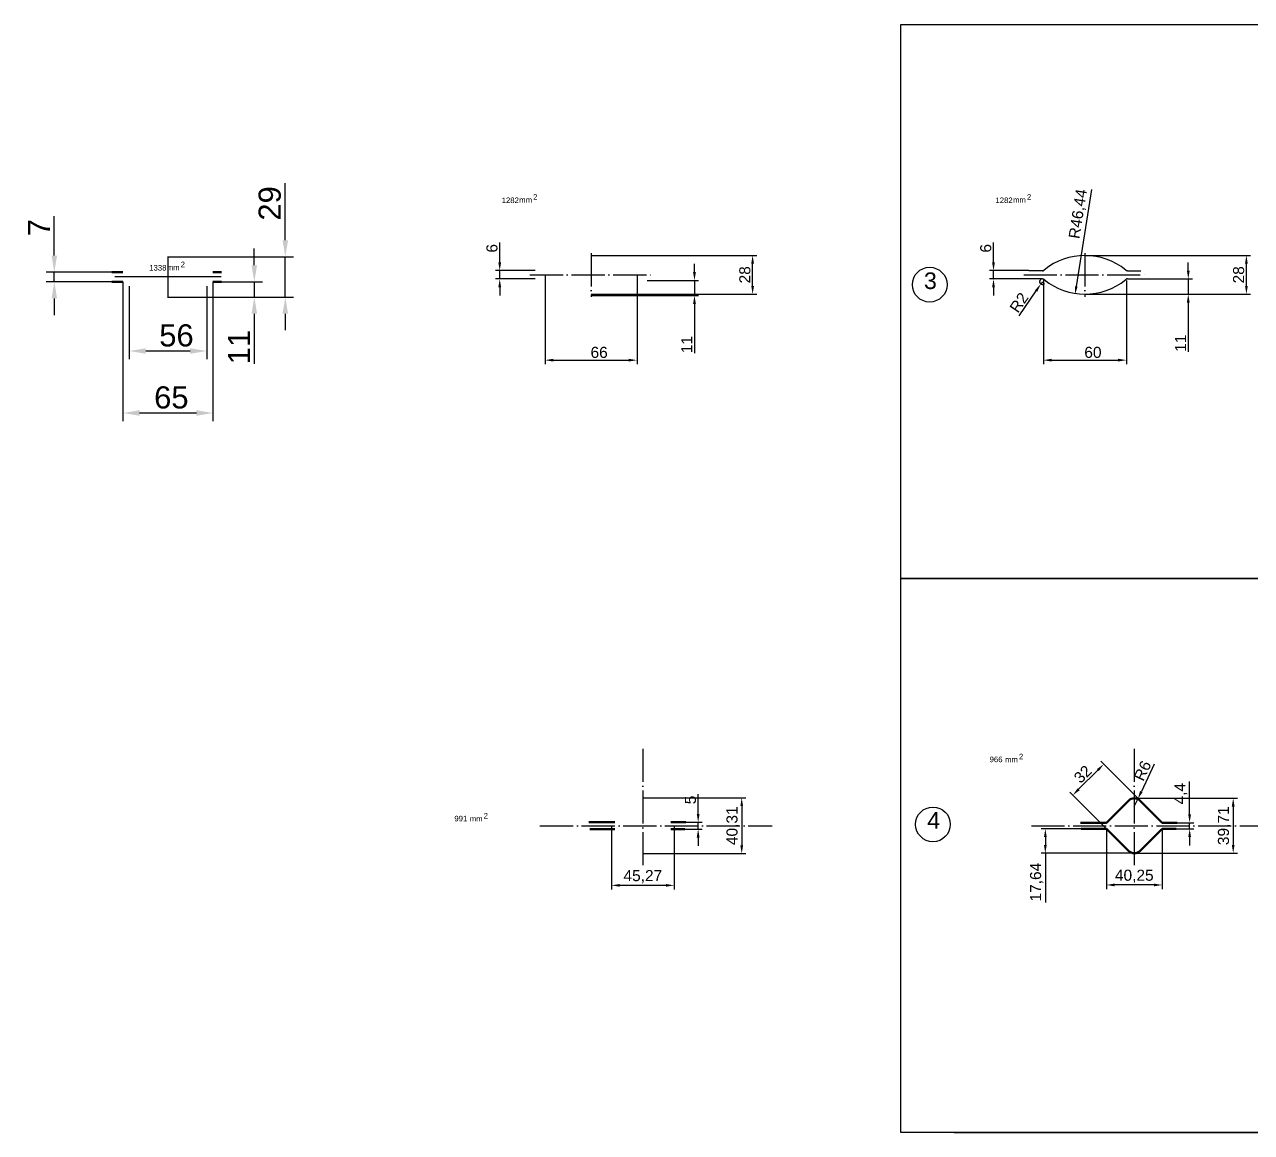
# Model space of a CAD drawing. Header units: millimetres. Extents: x 6647 to 33601, y -1887 to 8501.
# Drawn here: x 31455 to 32341, y 6901 to 7701 of the extents above; entities that cross this region are included whole.
import ezdxf

# ---------------------------------------------------------------- set-up
doc = ezdxf.new("R2010")
doc.units = ezdxf.units.MM
doc.linetypes.add('ACAD_ISO04W100', pattern=[30, 24, -3, 0, -3])
for name, color, linetype, lineweight in [('контурная', 7, 'Continuous', 50), ('осевые', 4, 'ACAD_ISO04W100', 25), ('размерные', 220, 'Continuous', 25), ('тонкая', 7, 'Continuous', 25), ('тонкий', 7, 'Continuous', 20)]:
    doc.layers.add(name, color=color, linetype=linetype, lineweight=lineweight)
doc.layers.add('осевая', color=4, linetype='Continuous')
doc.styles.add('s1v4', font='ARIAL.TTF', dxfattribs={"height": 4})
doc.styles.get("Standard").update_dxf_attribs({"font": 'ARIAL.TTF'})
doc.dimstyles.new('s2v4', dxfattribs={"dimtxt": 8, "dimasz": 6, "dimexe": 3, "dimexo": 0, "dimgap": 1.5, "dimtad": 1, "dimtxsty": 'Standard', "dimcen": 2.5, "dimadec": 0, "dimazin": 0, "dimtfac": 1, "dimtmove": 0, "dimatfit": 3, "dimfxl": 1, "dimarcsym": 0})
doc.dimstyles.new('s4v4', dxfattribs={"dimtxt": 16, "dimasz": 12, "dimexe": 6, "dimexo": 0, "dimgap": 3, "dimtad": 1, "dimtxsty": 'Standard', "dimcen": 2.5, "dimadec": 0, "dimazin": 0, "dimtfac": 1, "dimtmove": 0, "dimatfit": 3, "dimfxl": 1, "dimarcsym": 0})

# ---------------------------------------------------------------- blocks, each defined once
blk = doc.blocks.new('*D100')
at = {"layer": 'Defpoints', "color": 0, "transparency": 16777216}
for p in [(31558.58, 7533.34), (31643.33, 7533.34), (31558.58, 7504.34)]:
    blk.add_point(p, dxfattribs=at)
at = {"layer": 'размерные', "color": 0, "lineweight": -2, "transparency": 16777216}
for p, q in [((31643.33, 7545.34), (31643.33, 7586.57)), ((31558.58, 7533.34), (31649.33, 7533.34)), ((31643.33, 7504.34), (31643.33, 7533.34)), ((31558.58, 7504.34), (31649.33, 7504.34)), ((31643.33, 7492.34), (31643.33, 7480.34))]:
    blk.add_line(p, q, dxfattribs=at)
at = {"layer": 'размерные', "color": 0, "transparency": 16777216}
for points in [[(31641.33, 7545.34), (31645.33, 7545.34), (31643.33, 7533.34)], [(31641.33, 7492.34), (31645.33, 7492.34), (31643.33, 7504.34)]]:
    blk.add_solid(points, dxfattribs=at)
at = {"layer": 'размерные', "color": 0, "transparency": 16777216, "insert": (31632.16, 7571.95), "char_height": 16, "attachment_point": 5, "rotation": 90}
blk.add_mtext('29', dxfattribs=at)
blk = doc.blocks.new('*D180')
at = {"layer": 'Defpoints', "color": 0, "transparency": 16777216}
for p in [(31526.08, 7515.34), (31591.08, 7515.34), (31526.08, 7420.61)]:
    blk.add_point(p, dxfattribs=at)
at = {"layer": 'размерные', "color": 0, "lineweight": -2, "transparency": 16777216}
for p, q in [((31526.08, 7515.34), (31526.08, 7414.61)), ((31591.08, 7515.34), (31591.08, 7414.61)), ((31579.08, 7420.61), (31538.08, 7420.61))]:
    blk.add_line(p, q, dxfattribs=at)
at = {"layer": 'размерные', "color": 0, "transparency": 16777216}
for points in [[(31538.08, 7422.61), (31538.08, 7418.61), (31526.08, 7420.61)], [(31579.08, 7422.61), (31579.08, 7418.61), (31591.08, 7420.61)]]:
    blk.add_solid(points, dxfattribs=at)
at = {"layer": 'размерные', "color": 0, "transparency": 16777216, "insert": (31561.02, 7431.78), "char_height": 16, "attachment_point": 5}
blk.add_mtext('65', dxfattribs=at)
blk = doc.blocks.new('*D181')
at = {"layer": 'Defpoints', "color": 0, "transparency": 16777216}
for p in [(31597.25, 7515.34), (31597.25, 7504.34), (31620.95, 7504.34)]:
    blk.add_point(p, dxfattribs=at)
at = {"layer": 'размерные', "color": 0, "lineweight": -2, "transparency": 16777216}
for p, q in [((31620.95, 7527.34), (31620.95, 7539.34)), ((31597.25, 7515.34), (31626.95, 7515.34)), ((31620.95, 7515.34), (31620.95, 7504.34)), ((31597.25, 7504.34), (31626.95, 7504.34)), ((31620.95, 7492.34), (31620.95, 7456.02))]:
    blk.add_line(p, q, dxfattribs=at)
at = {"layer": 'размерные', "color": 0, "transparency": 16777216}
for points in [[(31618.95, 7527.34), (31622.95, 7527.34), (31620.95, 7515.34)], [(31618.95, 7492.34), (31622.95, 7492.34), (31620.95, 7504.34)]]:
    blk.add_solid(points, dxfattribs=at)
at = {"layer": 'размерные', "color": 0, "transparency": 16777216, "insert": (31609.91, 7468.18), "char_height": 16, "attachment_point": 5, "rotation": 90}
blk.add_mtext('11', dxfattribs=at)
blk = doc.blocks.new('*D182')
at = {"layer": 'Defpoints', "color": 0, "transparency": 16777216}
for p in [(31530.58, 7512.25), (31586.58, 7512.25), (31530.58, 7465.39)]:
    blk.add_point(p, dxfattribs=at)
at = {"layer": 'размерные', "color": 0, "lineweight": -2, "transparency": 16777216}
for p, q in [((31530.58, 7512.25), (31530.58, 7459.39)), ((31586.58, 7512.25), (31586.58, 7459.39)), ((31574.58, 7465.39), (31542.58, 7465.39))]:
    blk.add_line(p, q, dxfattribs=at)
at = {"layer": 'размерные', "color": 0, "transparency": 16777216}
for points in [[(31542.58, 7467.39), (31542.58, 7463.39), (31530.58, 7465.39)], [(31574.58, 7467.39), (31574.58, 7463.39), (31586.58, 7465.39)]]:
    blk.add_solid(points, dxfattribs=at)
at = {"layer": 'размерные', "color": 0, "transparency": 16777216, "insert": (31564.7, 7476.56), "char_height": 16, "attachment_point": 5}
blk.add_mtext('56', dxfattribs=at)
blk = doc.blocks.new('*D183')
at = {"layer": 'Defpoints', "color": 0, "transparency": 16777216}
for p in [(31476.47, 7522.34), (31517.91, 7522.34), (31517.91, 7515.34)]:
    blk.add_point(p, dxfattribs=at)
at = {"layer": 'размерные', "color": 0, "lineweight": -2, "transparency": 16777216}
for p, q in [((31476.47, 7534.34), (31476.47, 7562.7)), ((31517.91, 7522.34), (31470.47, 7522.34)), ((31517.91, 7515.34), (31470.47, 7515.34)), ((31476.47, 7515.34), (31476.47, 7522.34)), ((31476.47, 7503.34), (31476.47, 7491.34))]:
    blk.add_line(p, q, dxfattribs=at)
at = {"layer": 'размерные', "color": 0, "transparency": 16777216}
for points in [[(31474.47, 7534.34), (31478.47, 7534.34), (31476.47, 7522.34)], [(31474.47, 7503.34), (31478.47, 7503.34), (31476.47, 7515.34)]]:
    blk.add_solid(points, dxfattribs=at)
at = {"layer": 'размерные', "color": 0, "transparency": 16777216, "insert": (31465.47, 7554.52), "char_height": 16, "attachment_point": 5, "rotation": 90}
blk.add_mtext('7', dxfattribs=at)
blk = doc.blocks.new('*D186')
at = {"layer": 'Defpoints', "color": 0, "transparency": 16777216}
for p in [(31928.88, 7125.07), (31928.88, 7120.07), (31941.54, 7125.07)]:
    blk.add_point(p, dxfattribs=at)
at = {"layer": 'тонкая', "color": 0, "lineweight": -2, "transparency": 16777216}
for p, q in [((31941.54, 7131.07), (31941.54, 7145.37)), ((31928.88, 7125.07), (31944.54, 7125.07)), ((31928.88, 7120.07), (31944.54, 7120.07)), ((31941.54, 7120.07), (31941.54, 7125.07)), ((31941.54, 7114.07), (31941.54, 7108.07))]:
    blk.add_line(p, q, dxfattribs=at)
at = {"layer": 'тонкая', "color": 0, "transparency": 16777216}
for points in [[(31940.54, 7131.07), (31942.54, 7131.07), (31941.54, 7125.07)], [(31940.54, 7114.07), (31942.54, 7114.07), (31941.54, 7120.07)]]:
    blk.add_solid(points, dxfattribs=at)
at = {"layer": 'тонкая', "color": 0, "transparency": 16777216, "insert": (31935.98, 7141.22), "char_height": 8, "attachment_point": 5, "rotation": 90}
blk.add_mtext('5', dxfattribs=at)
blk = doc.blocks.new('*D101')
at = {"layer": 'Defpoints', "color": 0, "transparency": 16777216}
for p in [(31901.58, 7142.74), (31901.58, 7102.43), (31973.01, 7102.43)]:
    blk.add_point(p, dxfattribs=at)
at = {"layer": 'тонкая', "color": 0, "lineweight": -2, "transparency": 16777216}
for p, q in [((31901.58, 7142.74), (31976.01, 7142.74)), ((31973.01, 7136.74), (31973.01, 7108.43)), ((31901.58, 7102.43), (31976.01, 7102.43))]:
    blk.add_line(p, q, dxfattribs=at)
at = {"layer": 'тонкая', "color": 0, "transparency": 16777216}
for points in [[(31972.01, 7136.74), (31974.01, 7136.74), (31973.01, 7142.74)], [(31972.01, 7108.43), (31974.01, 7108.43), (31973.01, 7102.43)]]:
    blk.add_solid(points, dxfattribs=at)
at = {"layer": 'тонкая', "color": 0, "transparency": 16777216, "insert": (31966.71, 7122.58), "char_height": 8, "attachment_point": 5, "rotation": 90}
blk.add_mtext('40,31', dxfattribs=at)
blk = doc.blocks.new('*D102')
at = {"layer": 'Defpoints', "color": 0, "transparency": 16777216}
for p in [(31878.95, 7122.57), (31924.22, 7122.58), (31878.95, 7079.53)]:
    blk.add_point(p, dxfattribs=at)
at = {"layer": 'тонкая', "color": 0, "lineweight": -2, "transparency": 16777216}
for p, q in [((31878.95, 7122.57), (31878.95, 7076.53)), ((31924.22, 7122.58), (31924.22, 7076.53)), ((31918.22, 7079.53), (31884.95, 7079.53))]:
    blk.add_line(p, q, dxfattribs=at)
at = {"layer": 'тонкая', "color": 0, "transparency": 16777216}
for points in [[(31884.95, 7080.53), (31884.95, 7078.53), (31878.95, 7079.53)], [(31918.22, 7080.53), (31918.22, 7078.53), (31924.22, 7079.53)]]:
    blk.add_solid(points, dxfattribs=at)
at = {"layer": 'тонкая', "color": 0, "transparency": 16777216, "insert": (31901.58, 7085.83), "char_height": 8, "attachment_point": 5}
blk.add_mtext('45,27', dxfattribs=at)
blk = doc.blocks.new('*D187')
at = {"layer": 'Defpoints', "color": 0, "transparency": 16777216}
for p in [(32283.87, 7124.77), (32283.87, 7120.37), (32296.54, 7124.77)]:
    blk.add_point(p, dxfattribs=at)
at = {"layer": 'тонкая', "color": 0, "lineweight": -2, "transparency": 16777216}
for p, q in [((32296.54, 7130.77), (32296.54, 7154.62)), ((32283.87, 7124.77), (32299.54, 7124.77)), ((32283.87, 7120.37), (32299.54, 7120.37)), ((32296.54, 7120.37), (32296.54, 7124.77)), ((32296.54, 7114.37), (32296.54, 7108.37))]:
    blk.add_line(p, q, dxfattribs=at)
at = {"layer": 'тонкая', "color": 0, "transparency": 16777216}
for points in [[(32295.54, 7130.77), (32297.54, 7130.77), (32296.54, 7124.77)], [(32295.54, 7114.37), (32297.54, 7114.37), (32296.54, 7120.37)]]:
    blk.add_solid(points, dxfattribs=at)
at = {"layer": 'тонкая', "color": 0, "transparency": 16777216, "insert": (32290.25, 7145.7), "char_height": 8, "attachment_point": 5, "rotation": 90}
blk.add_mtext('4,4', dxfattribs=at)
blk = doc.blocks.new('*D103')
at = {"layer": 'Defpoints', "color": 0, "transparency": 16777216}
for p in [(32256.57, 7142.44), (32256.57, 7102.73), (32328.01, 7102.73)]:
    blk.add_point(p, dxfattribs=at)
at = {"layer": 'тонкая', "color": 0, "lineweight": -2, "transparency": 16777216}
for p, q in [((32256.57, 7142.44), (32331.01, 7142.44)), ((32328.01, 7136.44), (32328.01, 7108.73)), ((32256.57, 7102.73), (32331.01, 7102.73))]:
    blk.add_line(p, q, dxfattribs=at)
at = {"layer": 'тонкая', "color": 0, "transparency": 16777216}
for points in [[(32327.01, 7136.44), (32329.01, 7136.44), (32328.01, 7142.44)], [(32327.01, 7108.73), (32329.01, 7108.73), (32328.01, 7102.73)]]:
    blk.add_solid(points, dxfattribs=at)
at = {"layer": 'тонкая', "color": 0, "transparency": 16777216, "insert": (32321.7, 7122.58), "char_height": 8, "attachment_point": 5, "rotation": 90}
blk.add_mtext('39,71', dxfattribs=at)
blk = doc.blocks.new('*D188')
at = {"layer": 'Defpoints', "color": 0, "transparency": 16777216}
for p in [(32234.49, 7167.01), (32258.78, 7142.71), (32236.44, 7120.37)]:
    blk.add_point(p, dxfattribs=at)
at = {"layer": 'тонкая', "color": 0, "lineweight": -2, "transparency": 16777216}
for p, q in [((32216.39, 7148.91), (32230.24, 7162.77)), ((32258.78, 7142.71), (32232.36, 7169.13)), ((32236.44, 7120.37), (32210.02, 7146.79))]:
    blk.add_line(p, q, dxfattribs=at)
at = {"layer": 'тонкая', "color": 0, "transparency": 16777216}
for points in [[(32229.54, 7163.47), (32230.95, 7162.06), (32234.49, 7167.01)], [(32215.68, 7149.62), (32217.1, 7148.2), (32212.15, 7144.67)]]:
    blk.add_solid(points, dxfattribs=at)
at = {"layer": 'тонкая', "color": 0, "transparency": 16777216, "insert": (32219.36, 7159.79), "char_height": 8, "attachment_point": 5, "rotation": 45}
blk.add_mtext('32', dxfattribs=at)
blk = doc.blocks.new('*D189')
at = {"layer": 'Defpoints', "color": 0, "transparency": 16777216}
for p in [(32236.44, 7120.37), (32276.7, 7120.37), (32236.44, 7079.83)]:
    blk.add_point(p, dxfattribs=at)
at = {"layer": 'тонкая', "color": 0, "lineweight": -2, "transparency": 16777216}
for p, q in [((32236.44, 7120.37), (32236.44, 7076.83)), ((32276.7, 7120.37), (32276.7, 7076.83)), ((32270.7, 7079.83), (32242.44, 7079.83))]:
    blk.add_line(p, q, dxfattribs=at)
at = {"layer": 'тонкая', "color": 0, "transparency": 16777216}
for points in [[(32242.44, 7080.83), (32242.44, 7078.83), (32236.44, 7079.83)], [(32270.7, 7080.83), (32270.7, 7078.83), (32276.7, 7079.83)]]:
    blk.add_solid(points, dxfattribs=at)
at = {"layer": 'тонкая', "color": 0, "transparency": 16777216, "insert": (32256.57, 7086.13), "char_height": 8, "attachment_point": 5}
blk.add_mtext('40,25', dxfattribs=at)
blk = doc.blocks.new('*D190')
at = {"layer": 'Defpoints', "color": 0, "transparency": 16777216}
for p in [(32256.57, 7136.44), (32259.12, 7141.87)]:
    blk.add_point(p, dxfattribs=at)
at = {"layer": 'тонкая', "color": 0, "lineweight": -2, "transparency": 16777216}
for p, q in [((32270.97, 7167.12), (32261.67, 7147.3)), ((32256.57, 7136.44), (32259.12, 7141.87))]:
    blk.add_line(p, q, dxfattribs=at)
at = {"layer": 'тонкая', "color": 0, "transparency": 16777216}
blk.add_solid([(32260.76, 7147.73), (32262.57, 7146.88), (32259.12, 7141.87)], dxfattribs=at)
at = {"layer": 'тонкая', "color": 0, "transparency": 16777216, "insert": (32262.54, 7162.3), "char_height": 8, "attachment_point": 5, "rotation": 64.86307}
blk.add_mtext('R6', dxfattribs=at)
blk = doc.blocks.new('*D191')
at = {"layer": 'Defpoints', "color": 0, "transparency": 16777216}
for p in [(32192.32, 7120.37), (32218.28, 7120.37), (32256.57, 7102.73)]:
    blk.add_point(p, dxfattribs=at)
at = {"layer": 'тонкая', "color": 0, "lineweight": -2, "transparency": 16777216}
for p, q in [((32218.28, 7120.37), (32189.32, 7120.37)), ((32192.32, 7114.37), (32192.32, 7108.73)), ((32256.57, 7102.73), (32189.32, 7102.73)), ((32192.32, 7102.73), (32192.32, 7067.26))]:
    blk.add_line(p, q, dxfattribs=at)
at = {"layer": 'тонкая', "color": 0, "transparency": 16777216}
for points in [[(32191.32, 7114.37), (32193.32, 7114.37), (32192.32, 7120.37)], [(32191.32, 7108.73), (32193.32, 7108.73), (32192.32, 7102.73)]]:
    blk.add_solid(points, dxfattribs=at)
at = {"layer": 'тонкая', "color": 0, "transparency": 16777216, "insert": (32186.01, 7081.87), "char_height": 8, "attachment_point": 5, "rotation": 90}
blk.add_mtext('17,64', dxfattribs=at)
blk = doc.blocks.new('*D115')
at = {"layer": 'Defpoints', "color": 0, "transparency": 16777216}
for p in [(32220.89, 7551.85), (32213.71, 7505.96)]:
    blk.add_point(p, dxfattribs=at)
at = {"layer": 'тонкая', "color": 0, "lineweight": -2, "transparency": 16777216}
blk.add_line((32225.6, 7581.92), (32214.64, 7511.89), dxfattribs=at)
at = {"layer": 'тонкая', "color": 0, "transparency": 16777216}
blk.add_solid([(32213.65, 7512.05), (32215.63, 7511.74), (32213.71, 7505.96)], dxfattribs=at)
at = {"layer": 'тонкая', "color": 0, "transparency": 16777216, "insert": (32216.46, 7564.31), "char_height": 8, "attachment_point": 5, "rotation": 81.10602}
blk.add_mtext('R46,44', dxfattribs=at)
blk = doc.blocks.new('*D212')
at = {"layer": 'Defpoints', "color": 0, "transparency": 16777216}
for p in [(32154.88, 7523.4), (32180.49, 7523.4), (32180.49, 7517.4)]:
    blk.add_point(p, dxfattribs=at)
at = {"layer": 'тонкая', "color": 0, "lineweight": -2, "transparency": 16777216}
for p, q in [((32154.88, 7529.4), (32154.88, 7543.68)), ((32180.49, 7523.4), (32151.88, 7523.4)), ((32180.49, 7517.4), (32151.88, 7517.4)), ((32154.88, 7517.4), (32154.88, 7523.4)), ((32154.88, 7511.4), (32154.88, 7505.4))]:
    blk.add_line(p, q, dxfattribs=at)
at = {"layer": 'тонкая', "color": 0, "transparency": 16777216}
for points in [[(32153.88, 7529.4), (32155.88, 7529.4), (32154.88, 7523.4)], [(32153.88, 7511.4), (32155.88, 7511.4), (32154.88, 7517.4)]]:
    blk.add_solid(points, dxfattribs=at)
at = {"layer": 'тонкая', "color": 0, "transparency": 16777216, "insert": (32149.3, 7539.54), "char_height": 8, "attachment_point": 5, "rotation": 90}
blk.add_mtext('6', dxfattribs=at)
blk = doc.blocks.new('*D213')
at = {"layer": 'Defpoints', "color": 0, "transparency": 16777216}
for p in [(32190.89, 7517.4), (32250.91, 7516.41), (32250.91, 7458.78)]:
    blk.add_point(p, dxfattribs=at)
at = {"layer": 'тонкая', "color": 0, "lineweight": -2, "transparency": 16777216}
for p, q in [((32190.89, 7517.4), (32190.89, 7455.78)), ((32250.91, 7516.41), (32250.91, 7455.78)), ((32196.89, 7458.78), (32244.91, 7458.78))]:
    blk.add_line(p, q, dxfattribs=at)
at = {"layer": 'тонкая', "color": 0, "transparency": 16777216}
for points in [[(32196.89, 7459.78), (32196.89, 7457.78), (32190.89, 7458.78)], [(32244.91, 7459.78), (32244.91, 7457.78), (32250.91, 7458.78)]]:
    blk.add_solid(points, dxfattribs=at)
at = {"layer": 'тонкая', "color": 0, "transparency": 16777216, "insert": (32226.7, 7464.36), "char_height": 8, "attachment_point": 5}
blk.add_mtext('60', dxfattribs=at)
blk = doc.blocks.new('*D214')
at = {"layer": 'Defpoints', "color": 0, "transparency": 16777216}
for p in [(32261.3, 7517.41), (32220.89, 7506.41), (32295.56, 7506.41)]:
    blk.add_point(p, dxfattribs=at)
at = {"layer": 'тонкая', "color": 0, "lineweight": -2, "transparency": 16777216}
for p, q in [((32295.56, 7523.41), (32295.56, 7529.41)), ((32261.3, 7517.41), (32298.56, 7517.41)), ((32295.56, 7517.41), (32295.56, 7506.41)), ((32220.89, 7506.41), (32298.56, 7506.41)), ((32295.56, 7500.41), (32295.56, 7464.89))]:
    blk.add_line(p, q, dxfattribs=at)
at = {"layer": 'тонкая', "color": 0, "transparency": 16777216}
for points in [[(32294.56, 7523.41), (32296.56, 7523.41), (32295.56, 7517.41)], [(32294.56, 7500.41), (32296.56, 7500.41), (32295.56, 7506.41)]]:
    blk.add_solid(points, dxfattribs=at)
at = {"layer": 'тонкая', "color": 0, "transparency": 16777216, "insert": (32290.04, 7470.97), "char_height": 8, "attachment_point": 5, "rotation": 90}
blk.add_mtext('11', dxfattribs=at)
blk = doc.blocks.new('*D215')
at = {"layer": 'Defpoints', "color": 0, "transparency": 16777216}
for p in [(32220.9, 7534.38), (32337.55, 7534.38), (32256.27, 7506.41)]:
    blk.add_point(p, dxfattribs=at)
at = {"layer": 'тонкая', "color": 0, "lineweight": -2, "transparency": 16777216}
for p, q in [((32220.9, 7534.38), (32340.55, 7534.38)), ((32337.55, 7512.41), (32337.55, 7528.38)), ((32256.27, 7506.41), (32340.55, 7506.41))]:
    blk.add_line(p, q, dxfattribs=at)
at = {"layer": 'тонкая', "color": 0, "transparency": 16777216}
for points in [[(32336.55, 7528.38), (32338.55, 7528.38), (32337.55, 7534.38)], [(32336.55, 7512.41), (32338.55, 7512.41), (32337.55, 7506.41)]]:
    blk.add_solid(points, dxfattribs=at)
at = {"layer": 'тонкая', "color": 0, "transparency": 16777216, "insert": (32331.97, 7520.4), "char_height": 8, "attachment_point": 5, "rotation": 90}
blk.add_mtext('28', dxfattribs=at)
blk = doc.blocks.new('*D216')
at = {"layer": 'Defpoints', "color": 0, "transparency": 16777216}
for p in [(32190.17, 7515.4), (32189.04, 7513.74)]:
    blk.add_point(p, dxfattribs=at)
at = {"layer": 'тонкая', "color": 0, "lineweight": -2, "transparency": 16777216}
for p, q in [((32190.17, 7515.4), (32189.04, 7513.74)), ((32173.39, 7490.74), (32185.67, 7508.78))]:
    blk.add_line(p, q, dxfattribs=at)
blk.add_arc((32190.17, 7515.4), 2, 90, 321.70395, dxfattribs=at)
at = {"layer": 'тонкая', "color": 0, "transparency": 16777216}
blk.add_solid([(32184.84, 7509.34), (32186.5, 7508.22), (32189.04, 7513.74)], dxfattribs=at)
at = {"layer": 'тонкая', "color": 0, "transparency": 16777216, "insert": (32173.28, 7500.39), "char_height": 8, "attachment_point": 5, "rotation": 55.76028}
blk.add_mtext('R2', dxfattribs=at)
blk = doc.blocks.new('*D119')
at = {"layer": 'Defpoints', "color": 0, "transparency": 16777216}
for p in [(31798.2, 7523.4), (31823.81, 7523.4), (31823.81, 7517.4)]:
    blk.add_point(p, dxfattribs=at)
at = {"layer": 'тонкая', "color": 0, "lineweight": -2, "transparency": 16777216}
for p, q in [((31798.2, 7529.4), (31798.2, 7543.68)), ((31823.81, 7523.4), (31795.2, 7523.4)), ((31823.81, 7517.4), (31795.2, 7517.4)), ((31798.2, 7517.4), (31798.2, 7523.4)), ((31798.2, 7511.4), (31798.2, 7505.4))]:
    blk.add_line(p, q, dxfattribs=at)
at = {"layer": 'тонкая', "color": 0, "transparency": 16777216}
for points in [[(31797.2, 7529.4), (31799.2, 7529.4), (31798.2, 7523.4)], [(31797.2, 7511.4), (31799.2, 7511.4), (31798.2, 7517.4)]]:
    blk.add_solid(points, dxfattribs=at)
at = {"layer": 'тонкая', "color": 0, "transparency": 16777216, "insert": (31792.62, 7539.54), "char_height": 8, "attachment_point": 5, "rotation": 90}
blk.add_mtext('6', dxfattribs=at)
blk = doc.blocks.new('*D120')
at = {"layer": 'Defpoints', "color": 0, "transparency": 16777216}
for p in [(31831, 7520.4), (31897.44, 7520.4), (31897.44, 7458.77)]:
    blk.add_point(p, dxfattribs=at)
at = {"layer": 'тонкая', "color": 0, "lineweight": -2, "transparency": 16777216}
for p, q in [((31831, 7520.4), (31831, 7455.77)), ((31897.44, 7520.4), (31897.44, 7455.77)), ((31837, 7458.77), (31891.44, 7458.77))]:
    blk.add_line(p, q, dxfattribs=at)
at = {"layer": 'тонкая', "color": 0, "transparency": 16777216}
for points in [[(31837, 7459.77), (31837, 7457.77), (31831, 7458.77)], [(31891.44, 7459.77), (31891.44, 7457.77), (31897.44, 7458.77)]]:
    blk.add_solid(points, dxfattribs=at)
at = {"layer": 'тонкая', "color": 0, "transparency": 16777216, "insert": (31870.02, 7464.35), "char_height": 8, "attachment_point": 5}
blk.add_mtext('66', dxfattribs=at)
blk = doc.blocks.new('*D121')
at = {"layer": 'Defpoints', "color": 0, "transparency": 16777216}
for p in [(31904.62, 7516.41), (31864.22, 7505.41), (31938.88, 7505.41)]:
    blk.add_point(p, dxfattribs=at)
at = {"layer": 'тонкая', "color": 0, "lineweight": -2, "transparency": 16777216}
for p, q in [((31938.88, 7522.41), (31938.88, 7528.41)), ((31904.62, 7516.41), (31941.88, 7516.41)), ((31938.88, 7516.41), (31938.88, 7505.41)), ((31864.22, 7505.41), (31941.88, 7505.41)), ((31938.88, 7499.41), (31938.88, 7463.89))]:
    blk.add_line(p, q, dxfattribs=at)
at = {"layer": 'тонкая', "color": 0, "transparency": 16777216}
for points in [[(31937.88, 7522.41), (31939.88, 7522.41), (31938.88, 7516.41)], [(31937.88, 7499.41), (31939.88, 7499.41), (31938.88, 7505.41)]]:
    blk.add_solid(points, dxfattribs=at)
at = {"layer": 'тонкая', "color": 0, "transparency": 16777216, "insert": (31933.36, 7469.97), "char_height": 8, "attachment_point": 5, "rotation": 90}
blk.add_mtext('11', dxfattribs=at)
blk = doc.blocks.new('*D122')
at = {"layer": 'Defpoints', "color": 0, "transparency": 16777216}
for p in [(31864.22, 7534.38), (31980.88, 7534.38), (31864.22, 7506.41)]:
    blk.add_point(p, dxfattribs=at)
at = {"layer": 'тонкая', "color": 0, "lineweight": -2, "transparency": 16777216}
for p, q in [((31864.22, 7534.38), (31983.88, 7534.38)), ((31980.88, 7512.41), (31980.88, 7528.38)), ((31864.22, 7506.41), (31983.88, 7506.41))]:
    blk.add_line(p, q, dxfattribs=at)
at = {"layer": 'тонкая', "color": 0, "transparency": 16777216}
for points in [[(31979.88, 7528.38), (31981.88, 7528.38), (31980.88, 7534.38)], [(31979.88, 7512.41), (31981.88, 7512.41), (31980.88, 7506.41)]]:
    blk.add_solid(points, dxfattribs=at)
at = {"layer": 'тонкая', "color": 0, "transparency": 16777216, "insert": (31975.29, 7520.4), "char_height": 8, "attachment_point": 5, "rotation": 90}
blk.add_mtext('28', dxfattribs=at)

msp = doc.modelspace()

# ---------------------------------------------------------------- linework, layer by layer
at = {"color": 2}
for points in [[(32087.9041, 7301.1184), (32087.9041, 7701.1184), (33122.1703, 7701.1184), (33122.1703, 7301.1184), (32087.9041, 7301.1184), (32087.9041, 7701.1184)], [(32087.9041, 6901.1184), (32087.9041, 7301.1184), (33122.1703, 7301.1184), (33122.1703, 6901.1184), (32087.9041, 6901.1184), (32087.9041, 7301.1184)], [(32126.4165, 6901.1184), (33160.6827, 6901.1184)], [(32126.4165, 6901.1184), (33160.6827, 6901.1184)], [(32126.4165, 6901.1184), (33160.6827, 6901.1184)], [(32126.4165, 6901.1184), (33160.6827, 6901.1184)], [(32126.4165, 6901.1184), (33160.6827, 6901.1184)], [(32126.4165, 6901.1184), (33160.6827, 6901.1184)], [(32126.4165, 6901.1184), (33160.6827, 6901.1184)]]:
    msp.add_lwpolyline(points, dxfattribs=at)
at = {"layer": 'контурная'}
for p, q in [((31526.0804, 7522.3423), (31517.9096, 7522.3423)), ((31526.0804, 7515.3423), (31517.9096, 7515.3423)), ((31591.0804, 7522.3423), (31597.2474, 7522.3423)), ((31591.0804, 7515.3423), (31597.2474, 7515.3423)), ((32236.4161, 7124.7707), (32252.3268, 7140.6814)), ((32276.7228, 7124.7707), (32260.8121, 7140.6814)), ((31881.4235, 7125.0707), (31862.6813, 7125.0707)), ((31881.4494, 7120.0707), (31863.2903, 7120.0707)), ((31921.7042, 7120.0707), (31931.9333, 7120.0707)), ((31921.7301, 7125.0707), (31932.5423, 7125.0707)), ((32236.4161, 7124.7707), (32217.6739, 7124.7707)), ((32236.442, 7120.3707), (32218.2829, 7120.3707)), ((32252.3268, 7104.486), (32236.442, 7120.3707)), ((32260.8121, 7104.486), (32276.6969, 7120.3707)), ((32276.6969, 7120.3707), (32286.926, 7120.3707)), ((32276.7228, 7124.7707), (32287.5349, 7124.7707))]:
    msp.add_line(p, q, dxfattribs=at)
for centre, start, end in [((32256.5694, 7136.4388), 45, 135), ((32256.5694, 7108.7286), 225, 315)]:
    msp.add_arc(centre, 6, start, end, dxfattribs=at)
at = {"layer": 'осевая'}
for p, q in [((31558.5804, 7533.6581), (31558.5804, 7503.8423)), ((31596.9223, 7518.8423), (31520.2386, 7518.8423))]:
    msp.add_line(p, q, dxfattribs=at)
at = {"layer": 'осевые'}
for p, q in [((31864.217, 7536.0169), (31864.2184, 7504.5908)), ((32220.893, 7536.0169), (32220.8944, 7504.5908)), ((31820.0088, 7520.3951), (31907.6493, 7520.3951)), ((32176.6848, 7520.3951), (32264.3253, 7520.3951)), ((31901.5768, 7178.2231), (31901.5768, 7091.8445)), ((32256.5694, 7178.2231), (32256.5694, 7091.8445)), ((31827.2735, 7122.5707), (31994.9871, 7122.5707)), ((32182.2661, 7122.5707), (32349.9797, 7122.5707))]:
    msp.add_line(p, q, dxfattribs=at)
at = {"layer": 'тонкая'}
for p, q in [((32190.1698, 7523.3951), (32180.4901, 7523.3951)), ((32190.1698, 7517.3951), (32180.4901, 7517.3951)), ((32190.1698, 7523.3951), (32190.8937, 7523.3951)), ((32190.1698, 7517.3951), (32190.8937, 7517.3951)), ((32251.6298, 7523.3851), (32250.9055, 7523.3851)), ((32251.6298, 7517.4051), (32250.9055, 7517.4051)), ((32251.6298, 7523.3851), (32261.2973, 7523.3851)), ((32251.6298, 7517.4051), (32261.2973, 7517.4051))]:
    msp.add_line(p, q, dxfattribs=at)
for centre in [(32108.7912, 7513.2882), (32111.1424, 7123.5858)]:
    msp.add_circle(centre, 12.5323, dxfattribs=at)
for centre, radius, start, end in [((32220.8937, 7487.9422), 46.4425, 50.6181066, 129.3632492), ((32190.1698, 7525.3951), 2, 270, 309.3632492), ((32190.1698, 7515.3951), 2, 50.6367508, 90), ((32220.8937, 7487.9422), 46.4425, 129.5668861, 130.2377083), ((32220.8937, 7552.8479), 46.4425, 229.7622917, 230.4331139), ((32220.8937, 7552.8479), 46.4425, 230.6366736, 309.3818934), ((32251.6298, 7525.3851), 2, 230.6181066, 270), ((32251.6298, 7515.4051), 2, 90, 129.3818934), ((32220.8937, 7487.9422), 46.4425, 49.7431976, 50.314096), ((32220.8937, 7552.8479), 46.4425, 309.685904, 310.2568024)]:
    msp.add_arc(centre, radius, start, end, dxfattribs=at)

# ---------------------------------------------------------------- texts
at = {"layer": 'тонкая', "style": 's1v4'}
for s, p in [('2', (31822.3448, 7574.6332)), ('2', (32179.0208, 7574.6332)), ('1282', (31799.6134, 7572.2227)), ('mm', (31812.2748, 7572.4887)), ('1282', (32156.2894, 7572.2227)), ('mm', (32168.9508, 7572.4887)), ('1338', (31545.0403, 7523.4838)), ('mm', (31557.7017, 7523.7497)), ('2', (31567.7717, 7525.8943)), ('966', (32152.0817, 7168.4922)), ('mm', (32163.1868, 7168.3916)), ('2', (32173.2567, 7170.5361)), ('991', (31765.4428, 7125.7606)), ('mm', (31776.5479, 7125.66)), ('2', (31786.6178, 7127.8045))]:
    msp.add_text(s, height=4, dxfattribs=at).set_placement(p)
at = {"layer": 'тонкий', "style": 's1v4'}
for s, p in [('3', (32104.6282, 7510.1378)), ('4', (32106.9794, 7120.4354))]:
    msp.add_text(s, height=12, dxfattribs=at).set_placement(p)

# ---------------------------------------------------------------- dimensions: what is measured, and where the dimension line sits
at = {"layer": 'размерные'}
for base, p1, p2, picture, middle in [((31643.3293, 7533.3423), (31558.5804, 7504.3423), (31558.5804, 7533.3423), '*D100', (31632.1602, 7571.9548)), ((31476.4667, 7522.3423), (31517.9096, 7515.3423), (31517.9096, 7522.3423), '*D183', (31465.4667, 7554.521)), ((31620.9455, 7504.3423), (31597.2474, 7515.3423), (31597.2474, 7504.3423), '*D181', (31609.9128, 7468.1799))]:
    dim = msp.add_linear_dim(base=base, p1=p1, p2=p2, angle=90, dimstyle='s4v4', dxfattribs=at)
    dim.commit()
    dim.dimension.update_dxf_attribs({"geometry": picture, "text_midpoint": middle})
for base, p1, p2, picture, middle in [((31526.0804, 7420.611), (31591.0804, 7515.3423), (31526.0804, 7515.3423), '*D180', (31561.0187, 7420.611)), ((31530.5804, 7465.3938), (31586.5804, 7512.2525), (31530.5804, 7512.2525), '*D182', (31564.7034, 7465.3938))]:
    dim = msp.add_linear_dim(base=base, p1=p1, p2=p2, dimstyle='s4v4', dxfattribs=at)
    dim.commit()
    dim.dimension.update_dxf_attribs({"geometry": picture, "text_midpoint": middle, "dimtype": 160})
at = {"layer": 'тонкая'}
dim = msp.add_radius_dim(center=(32220.8937, 7551.8479), mpoint=(32213.7134, 7505.9638), dimstyle='s2v4', dxfattribs=at)
dim.commit()
dim.dimension.update_dxf_attribs({"geometry": '*D115', "text_midpoint": (32222.692, 7563.3393), "dimtype": 164})
for base, p1, p2, picture, middle in [((31798.2037, 7523.3951), (31823.8141, 7517.3951), (31823.8141, 7523.3951), '*D119', (31792.6191, 7539.5363)), ((32154.8796, 7523.3951), (32180.4901, 7517.3951), (32180.4901, 7523.3951), '*D212', (32149.2951, 7539.5363)), ((32296.5364, 7124.7707), (32283.8702, 7120.3707), (32283.8702, 7124.7707), '*D187', (32290.2451, 7145.6977)), ((31941.5438, 7125.0707), (31928.8776, 7120.0707), (31928.8776, 7125.0707), '*D186', (31935.9756, 7141.2228)), ((31973.0134, 7102.4286), (31901.5768, 7142.7388), (31901.5768, 7102.4286), '*D101', (31966.7057, 7122.5837)), ((32328.006, 7102.7286), (32256.5694, 7142.4388), (32256.5694, 7102.7286), '*D103', (32321.6983, 7122.5837))]:
    dim = msp.add_linear_dim(base=base, p1=p1, p2=p2, angle=90, dimstyle='s2v4', dxfattribs=at)
    dim.commit()
    dim.dimension.update_dxf_attribs({"geometry": picture, "text_midpoint": middle})
for base, p1, p2, picture, middle in [((31980.8788, 7534.3847), (31864.2184, 7506.4054), (31864.2195, 7534.3847), '*D122', (31975.2942, 7520.3951)), ((32337.5548, 7534.3847), (32256.2742, 7506.4054), (32220.8955, 7534.3847), '*D215', (32331.9702, 7520.3951))]:
    dim = msp.add_linear_dim(base=base, p1=p1, p2=p2, angle=90, dimstyle='s2v4', override={"dimdec": 0}, dxfattribs=at)
    dim.commit()
    dim.dimension.update_dxf_attribs({"geometry": picture, "text_midpoint": middle})
for base, p1, p2, picture, middle in [((31938.8798, 7505.4054), (31904.6214, 7516.4051), (31864.2184, 7505.4054), '*D121', (31938.8798, 7469.9728)), ((32295.5558, 7506.4054), (32261.2973, 7517.4051), (32220.8943, 7506.4054), '*D214', (32295.5558, 7470.9728)), ((32192.3176, 7120.3707), (32256.5694, 7102.7286), (32218.2829, 7120.3707), '*D191', (32192.3176, 7081.8681))]:
    dim = msp.add_linear_dim(base=base, p1=p1, p2=p2, angle=90, dimstyle='s2v4', dxfattribs=at)
    dim.commit()
    dim.dimension.update_dxf_attribs({"geometry": picture, "text_midpoint": middle, "dimtype": 160})
for base, p1, p2, picture, middle in [((31897.44, 7458.7677), (31830.9955, 7520.3951), (31897.44, 7520.3951), '*D120', (31870.0196, 7458.7677)), ((32250.9055, 7458.7777), (32190.8937, 7517.3951), (32250.9055, 7516.4051), '*D213', (32226.6956, 7458.7777))]:
    dim = msp.add_linear_dim(base=base, p1=p1, p2=p2, dimstyle='s2v4', override={"dimdec": 0}, dxfattribs=at)
    dim.commit()
    dim.dimension.update_dxf_attribs({"geometry": picture, "text_midpoint": middle, "dimtype": 160})
for center, mpoint, picture, middle in [((32190.1698, 7515.3951), (32189.0445, 7513.7417), '*D216', (32173.2821, 7500.3867)), ((32256.5694, 7136.4388), (32259.1181, 7141.8705), '*D190', (32262.5358, 7162.3011))]:
    dim = msp.add_radius_dim(center=center, mpoint=mpoint, dimstyle='s2v4', dxfattribs=at)
    dim.commit()
    dim.dimension.update_dxf_attribs({"geometry": picture, "text_midpoint": middle})
dim = msp.add_aligned_dim(p1=(32236.442, 7120.3707), p2=(32258.7824, 7142.7111), distance=34.3606, dimstyle='s2v4', override={"dimdec": 0}, dxfattribs=at)
dim.commit()
dim.dimension.update_dxf_attribs({"geometry": '*D188', "text_midpoint": (32219.3648, 7159.7883)})
for base, p1, p2, picture, middle in [((31878.9494, 7079.5273), (31924.2172, 7122.5837), (31878.9494, 7122.5707), '*D102', (31901.5833, 7085.8349)), ((32236.442, 7079.8273), (32276.6969, 7120.3707), (32236.442, 7120.3707), '*D189', (32256.5694, 7086.1349))]:
    dim = msp.add_linear_dim(base=base, p1=p1, p2=p2, dimstyle='s2v4', dxfattribs=at)
    dim.commit()
    dim.dimension.update_dxf_attribs({"geometry": picture, "text_midpoint": middle})

doc.saveas('drawing.dxf')
